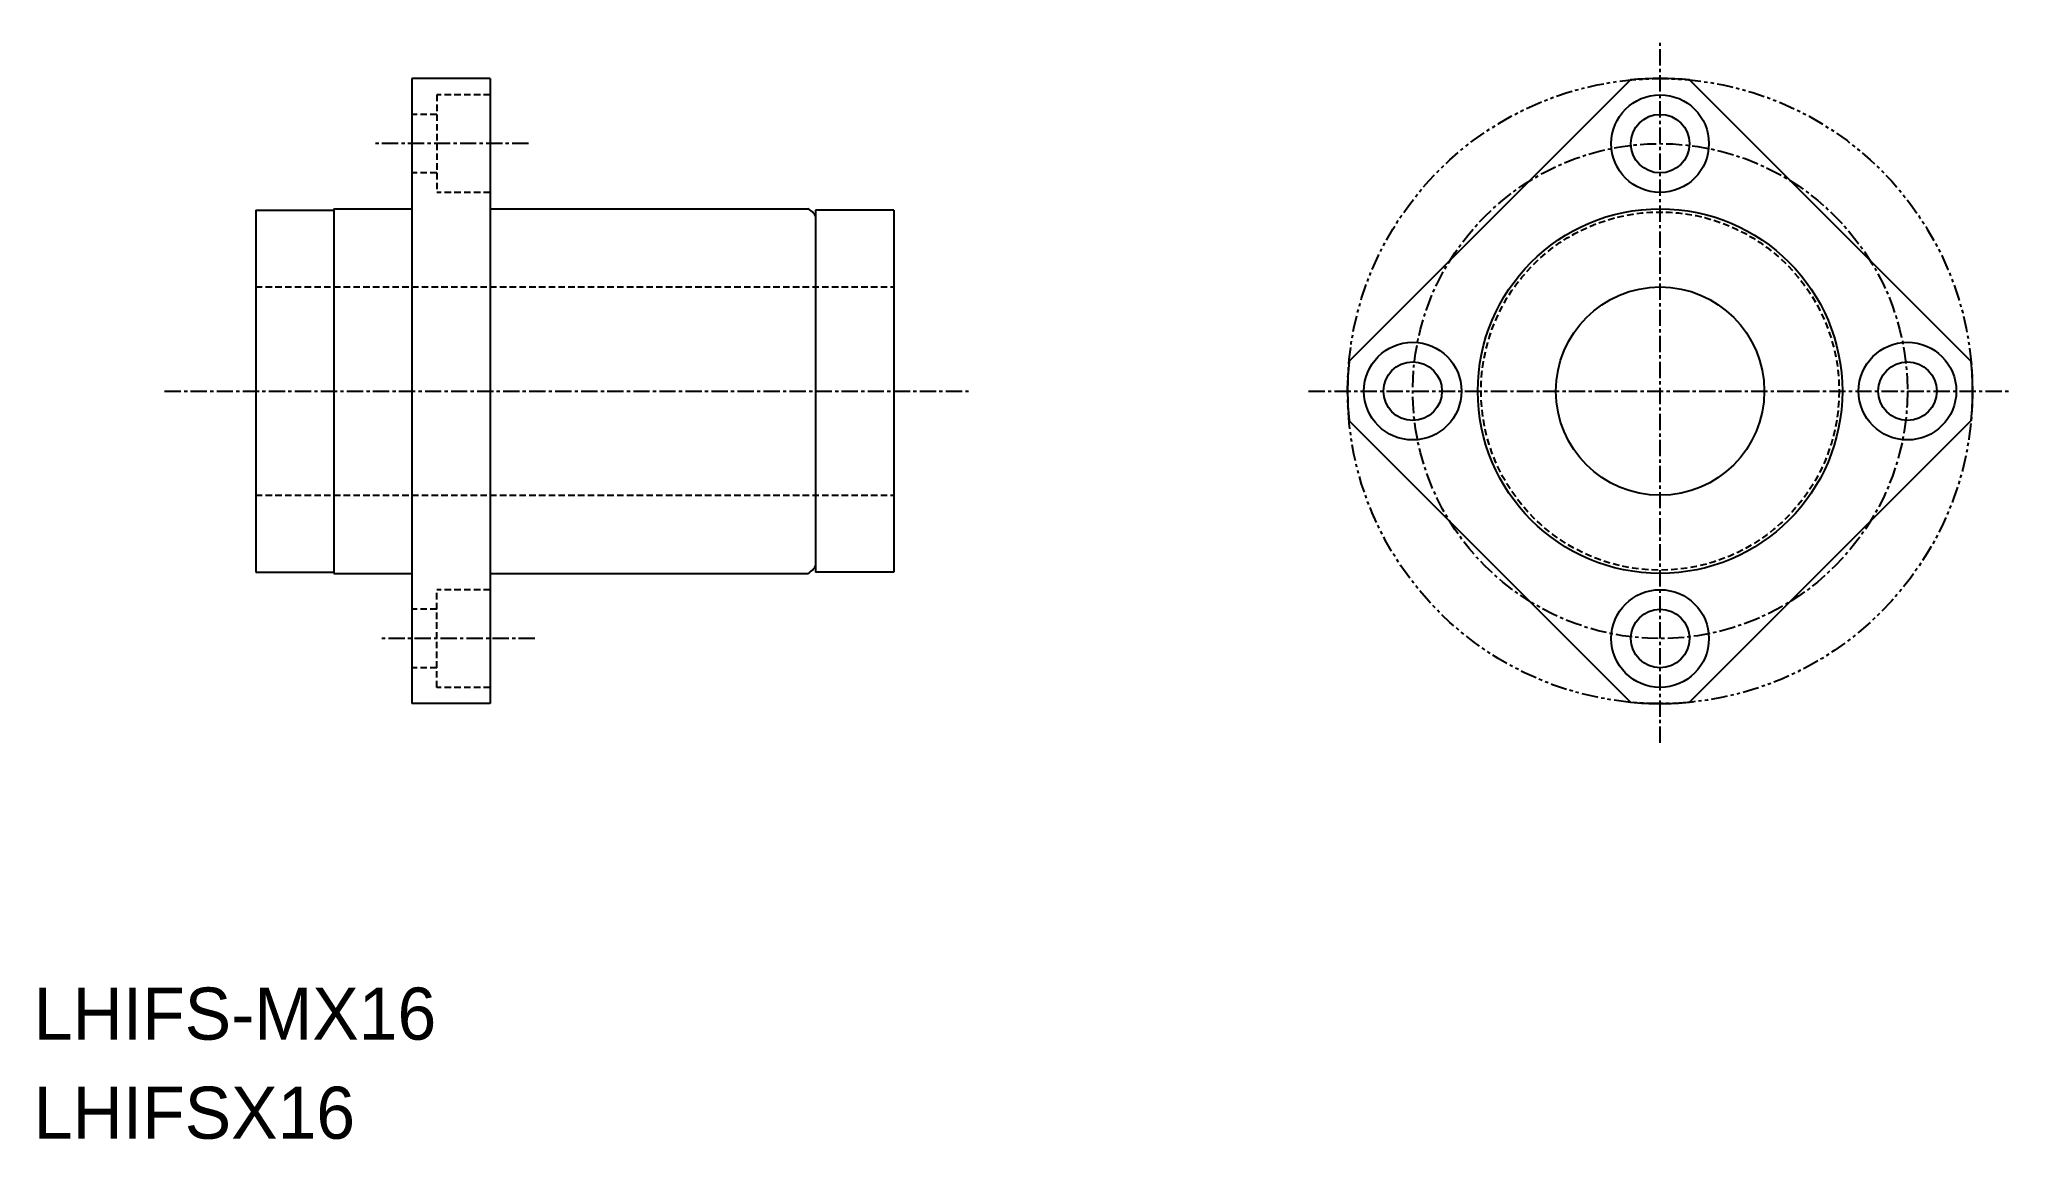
# Model space of a CAD drawing. Extents: x 275 to 426, y 125 to 210.
import ezdxf

# ---------------------------------------------------------------- set-up
doc = ezdxf.new("R2010")
doc.units = 0
for name, pattern in [('CENTER', [2, 1.25, -0.25, 0.25, -0.25]), ('DASHED', [0.75, 0.5, -0.25]), ('PHANTOM', [2.5, 1.25, -0.25, 0.25, -0.25, 0.25, -0.25])]:
    doc.linetypes.add(name, pattern=pattern)
doc.layers.get('0').update_dxf_attribs({"linetype": 'CONTINUOUS'})
doc.layers.add('CENTER', color=1, linetype='CENTER')

msp = doc.modelspace()

# ---------------------------------------------------------------- linework, layer by layer
at = {"color": 7, "linetype": 'CONTINUOUS'}
for p, q in [((303.28, 206.7), (303.28, 158.7)), ((309.28, 206.7), (303.28, 206.7)), ((309.28, 206.7), (309.28, 158.7)), ((396.87, 206.59), (375.24, 184.97)), ((423.03, 184.97), (401.41, 206.59)), ((291.28, 196.6), (297.28, 196.6)), ((291.28, 196.6), (291.28, 168.8)), ((297.28, 196.7), (297.28, 168.7)), ((297.28, 196.7), (303.28, 196.7)), ((309.28, 196.7), (333.68, 196.7)), ((334.28, 196.6), (334.28, 168.8)), ((340.28, 196.6), (334.28, 196.6)), ((340.28, 196.6), (340.28, 168.8)), ((396.87, 158.81), (375.24, 180.43)), ((423.03, 180.43), (401.41, 158.81)), ((291.28, 168.8), (297.28, 168.8)), ((297.28, 168.7), (303.28, 168.7)), ((309.28, 168.7), (333.68, 168.7)), ((340.28, 168.8), (334.28, 168.8)), ((309.28, 158.7), (303.28, 158.7))]:
    msp.add_line(p, q, dxfattribs=at)
at = {"color": 3, "linetype": 'DASHED'}
for p, q in [((305.18, 205.45), (305.18, 197.95)), ((309.28, 205.45), (305.18, 205.45)), ((305.18, 203.95), (303.28, 203.95)), ((305.18, 199.45), (303.28, 199.45)), ((309.28, 197.95), (305.18, 197.95)), ((291.28, 190.7), (340.28, 190.7)), ((291.28, 174.7), (340.28, 174.7)), ((305.18, 159.95), (305.18, 167.45)), ((309.28, 167.45), (305.18, 167.45)), ((305.18, 165.95), (303.28, 165.95)), ((305.18, 161.45), (303.28, 161.45)), ((309.28, 159.95), (305.18, 159.95))]:
    msp.add_line(p, q, dxfattribs=at)
at = {"color": 3, "linetype": 'PHANTOM'}
msp.add_circle((399.14, 182.7), 24, dxfattribs=at)
at = {"color": 7, "linetype": 'CONTINUOUS'}
for centre, radius in [((399.14, 201.7), 3.75), ((399.14, 201.7), 2.25), ((399.14, 182.7), 14), ((399.14, 182.7), 8), ((380.14, 182.7), 3.75), ((418.14, 182.7), 3.75), ((380.14, 182.7), 2.25), ((418.14, 182.7), 2.25), ((399.14, 163.7), 3.75), ((399.14, 163.7), 2.25)]:
    msp.add_circle(centre, radius, dxfattribs=at)
at = {"color": 3, "linetype": 'DASHED'}
msp.add_circle((399.14, 182.7), 13.75, dxfattribs=at)
at = {"color": 7, "linetype": 'CONTINUOUS'}
for centre, radius, start, end in [((399.14, 182.7), 24, 84.5712, 95.4288), ((333.13, 195.53), 1.3, 27.7958, 64.6683), ((399.14, 182.7), 24, 174.5712, 185.4288), ((399.14, 182.7), 24, 354.5712, 5.4288), ((333.13, 169.88), 1.3, 295.3317, 332.2042), ((399.14, 182.7), 24, 264.5712, 275.4288)]:
    msp.add_arc(centre, radius, start, end, dxfattribs=at)
at = {"layer": 'CENTER', "color": 1, "linetype": 'CENTER'}
for p, q in [((399.14, 155.7), (399.14, 209.7)), ((312.22, 201.7), (300.22, 201.7)), ((284.28, 182.7), (346.28, 182.7)), ((372.14, 182.7), (426.14, 182.7)), ((312.72, 163.7), (300.72, 163.7))]:
    msp.add_line(p, q, dxfattribs=at)
msp.add_circle((399.14, 182.7), 19, dxfattribs=at)

# ---------------------------------------------------------------- texts
at = {"color": 7, "linetype": 'CONTINUOUS'}
for s, p in [('LHIFS-MX16', (274.23, 132.9)), ('LHIFSX16', (274.23, 125.29))]:
    msp.add_text(s, height=4, dxfattribs=at).set_placement(p)

doc.saveas('drawing.dxf')
